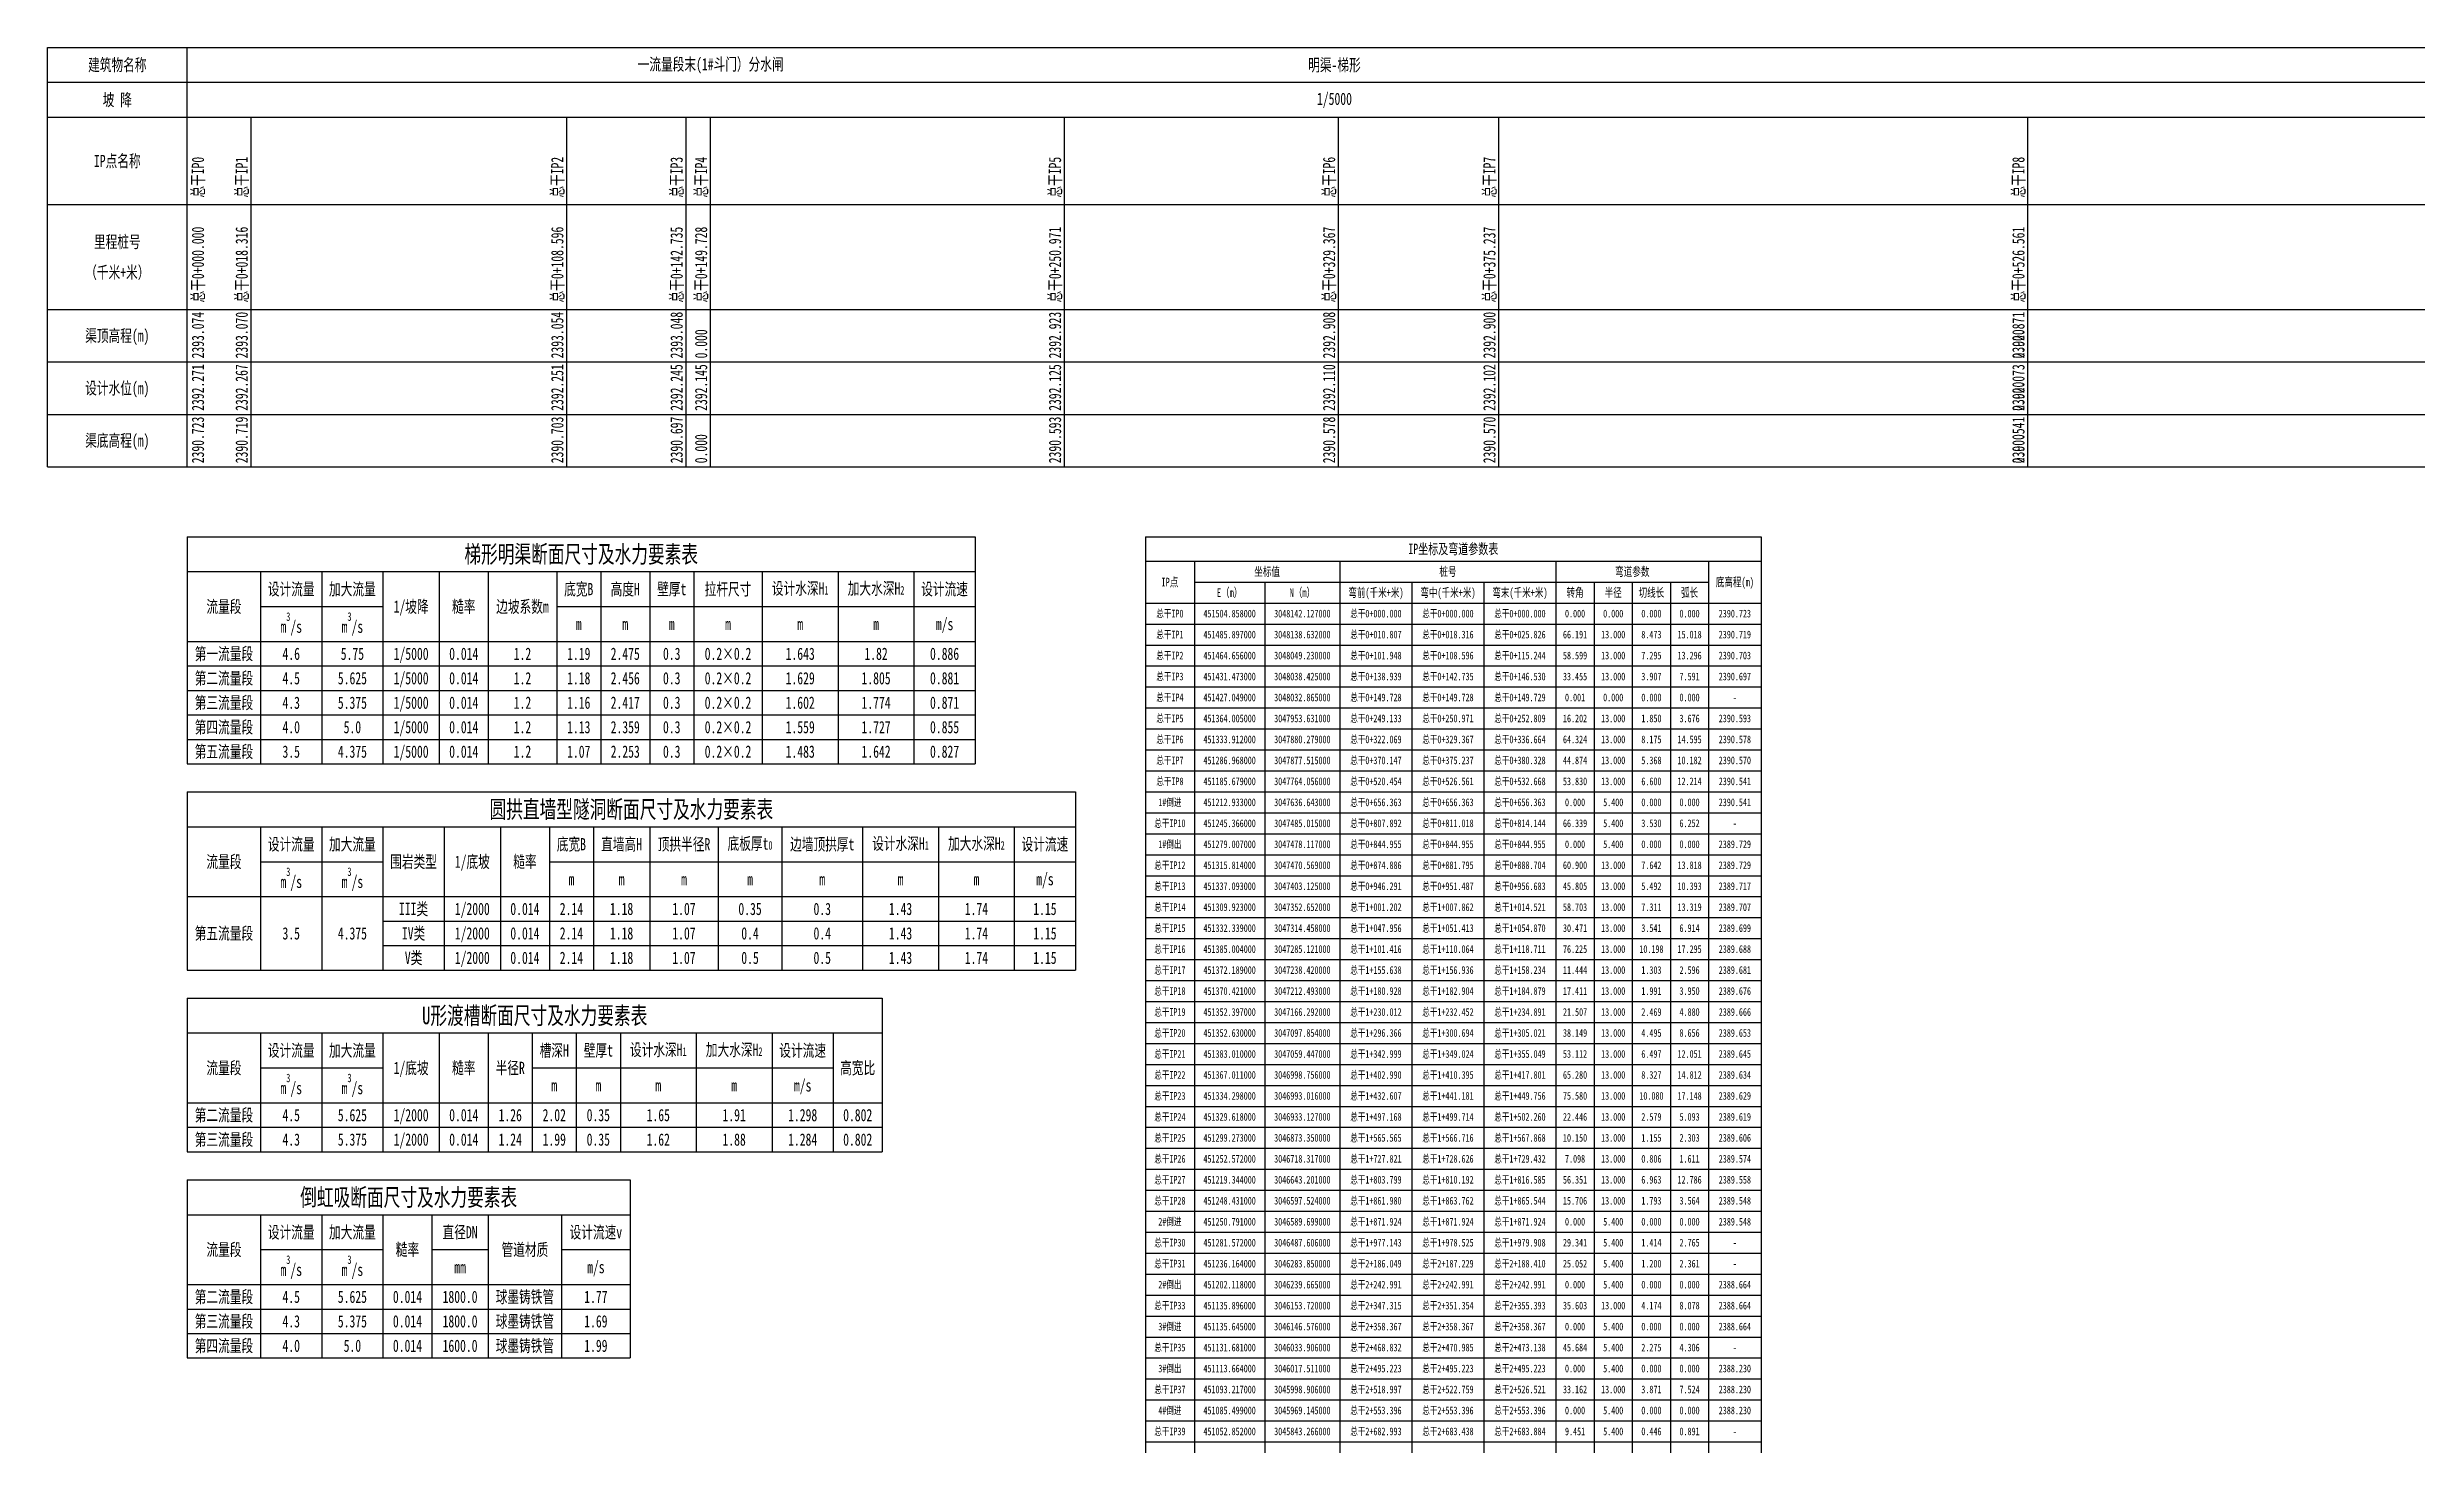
# Model space of a CAD drawing. Header units: metres. Extents: x -40 to 10883, y -681 to 2393.
# Drawn here: x -40 to 638, y -280 to 120 of the extents above; entities that cross this region are included whole.
import ezdxf
from ezdxf.enums import TextEntityAlignment as Align

# ---------------------------------------------------------------- set-up
doc = ezdxf.new("R2010")
doc.units = ezdxf.units.M
for name, color, linetype in [('IP坐标表', 7, 'Continuous'), ('断面汇总表', 7, 'Continuous'), ('纵断面_文字标注', 7, 'Continuous'), ('纵断面_表格线框', 7, 'Continuous')]:
    doc.layers.add(name, color=color, linetype=linetype)
doc.styles.get("Standard").update_dxf_attribs({"font": '', "width": 0.7})
doc.styles.get('Standard').set_extended_font_data('仿宋')

msp = doc.modelspace()

# ---------------------------------------------------------------- linework, layer by layer
at = {"layer": 'IP坐标表'}
for p, q in [((274.1, -20), (450.22, -20)), ((274.1, -20), (274.1, -27)), ((450.22, -20), (450.22, -27)), ((274.1, -27), (450.22, -27)), ((274.1, -27), (274.1, -39)), ((274.1, -27), (274.1, -39)), ((288.1, -27), (288.1, -39)), ((329.74, -27), (329.74, -39)), ((391.54, -27), (391.54, -39)), ((435.22, -27), (435.22, -39)), ((450.22, -27), (450.22, -39)), ((450.22, -27), (450.22, -39)), ((288.1, -33), (308.26, -33)), ((308.26, -33), (329.74, -33)), ((308.26, -33), (308.26, -39)), ((329.74, -33), (350.34, -33)), ((350.34, -33), (370.94, -33)), ((350.34, -33), (350.34, -39)), ((370.94, -33), (391.54, -33)), ((370.94, -33), (370.94, -39)), ((391.54, -33), (402.46, -33)), ((402.46, -33), (413.38, -33)), ((402.46, -33), (402.46, -39)), ((413.38, -33), (424.3, -33)), ((413.38, -33), (413.38, -39)), ((424.3, -33), (435.22, -33)), ((424.3, -33), (424.3, -39)), ((274.1, -39), (450.22, -39)), ((274.1, -39), (450.22, -39)), ((274.1, -39), (274.1, -681)), ((288.1, -39), (288.1, -681)), ((308.26, -39), (308.26, -681)), ((329.74, -39), (329.74, -681)), ((350.34, -39), (350.34, -681)), ((370.94, -39), (370.94, -681)), ((391.54, -39), (391.54, -681)), ((402.46, -39), (402.46, -681)), ((413.38, -39), (413.38, -681)), ((424.3, -39), (424.3, -681)), ((435.22, -39), (435.22, -681)), ((450.22, -39), (450.22, -681)), ((274.1, -45), (450.22, -45)), ((274.1, -51), (450.22, -51)), ((274.1, -57), (450.22, -57)), ((274.1, -63), (450.22, -63)), ((274.1, -69), (450.22, -69)), ((274.1, -75), (450.22, -75)), ((274.1, -81), (450.22, -81)), ((274.1, -87), (450.22, -87)), ((274.1, -93), (450.22, -93)), ((274.1, -99), (450.22, -99)), ((274.1, -105), (450.22, -105)), ((274.1, -111), (450.22, -111)), ((274.1, -117), (450.22, -117)), ((274.1, -123), (450.22, -123)), ((274.1, -129), (450.22, -129)), ((274.1, -135), (450.22, -135)), ((274.1, -141), (450.22, -141)), ((274.1, -147), (450.22, -147)), ((274.1, -153), (450.22, -153)), ((274.1, -159), (450.22, -159)), ((274.1, -165), (450.22, -165)), ((274.1, -171), (450.22, -171)), ((274.1, -177), (450.22, -177)), ((274.1, -183), (450.22, -183)), ((274.1, -189), (450.22, -189)), ((274.1, -195), (450.22, -195)), ((274.1, -201), (450.22, -201)), ((274.1, -207), (450.22, -207)), ((274.1, -213), (450.22, -213)), ((274.1, -219), (450.22, -219)), ((274.1, -225), (450.22, -225)), ((274.1, -231), (450.22, -231)), ((274.1, -237), (450.22, -237)), ((274.1, -243), (450.22, -243)), ((274.1, -249), (450.22, -249)), ((274.1, -255), (450.22, -255)), ((274.1, -261), (450.22, -261)), ((274.1, -267), (450.22, -267)), ((274.1, -273), (450.22, -273)), ((274.1, -279), (450.22, -279))]:
    msp.add_line(p, q, dxfattribs=at)
at = {"layer": '断面汇总表'}
for p, q in [((0, -20), (225.4, -20)), ((0, -20), (0, -30)), ((225.4, -20), (225.4, -30)), ((0, -30), (225.4, -30)), ((0, -30), (0, -50)), ((21, -30), (21, -50)), ((38.5, -30), (38.5, -50)), ((56, -30), (56, -50)), ((72.1, -30), (72.1, -50)), ((86.1, -30), (86.1, -50)), ((105.7, -30), (105.7, -50)), ((118.3, -30), (118.3, -50)), ((132.3, -30), (132.3, -50)), ((144.9, -30), (144.9, -50)), ((164.5, -30), (164.5, -50)), ((186.2, -30), (186.2, -50)), ((207.9, -30), (207.9, -50)), ((225.4, -30), (225.4, -50)), ((21, -40), (38.5, -40)), ((38.5, -40), (56, -40)), ((105.7, -40), (118.3, -40)), ((118.3, -40), (132.3, -40)), ((132.3, -40), (144.9, -40)), ((144.9, -40), (164.5, -40)), ((164.5, -40), (186.2, -40)), ((186.2, -40), (207.9, -40)), ((207.9, -40), (225.4, -40)), ((0, -50), (225.4, -50)), ((0, -50), (225.4, -50)), ((0, -50), (0, -85)), ((21, -50), (21, -85)), ((38.5, -50), (38.5, -85)), ((56, -50), (56, -85)), ((72.1, -50), (72.1, -85)), ((86.1, -50), (86.1, -85)), ((105.7, -50), (105.7, -85)), ((118.3, -50), (118.3, -85)), ((132.3, -50), (132.3, -85)), ((144.9, -50), (144.9, -85)), ((164.5, -50), (164.5, -85)), ((186.2, -50), (186.2, -85)), ((207.9, -50), (207.9, -85)), ((225.4, -50), (225.4, -85)), ((0, -57), (225.4, -57)), ((0, -64), (225.4, -64)), ((0, -71), (225.4, -71)), ((0, -78), (225.4, -78)), ((0, -85), (225.4, -85)), ((0, -93), (254.1, -93)), ((0, -93), (0, -103)), ((254.1, -93), (254.1, -103)), ((0, -103), (254.1, -103)), ((0, -103), (0, -123)), ((21, -103), (21, -123)), ((38.5, -103), (38.5, -123)), ((56, -103), (56, -123)), ((73.5, -103), (73.5, -123)), ((89.6, -103), (89.6, -123)), ((103.6, -103), (103.6, -123)), ((116.2, -103), (116.2, -123)), ((132.3, -103), (132.3, -123)), ((151.9, -103), (151.9, -123)), ((170.1, -103), (170.1, -123)), ((193.2, -103), (193.2, -123)), ((214.9, -103), (214.9, -123)), ((236.6, -103), (236.6, -123)), ((254.1, -103), (254.1, -123)), ((21, -113), (38.5, -113)), ((38.5, -113), (56, -113)), ((103.6, -113), (116.2, -113)), ((116.2, -113), (132.3, -113)), ((132.3, -113), (151.9, -113)), ((151.9, -113), (170.1, -113)), ((170.1, -113), (193.2, -113)), ((193.2, -113), (214.9, -113)), ((214.9, -113), (236.6, -113)), ((236.6, -113), (254.1, -113)), ((0, -123), (254.1, -123)), ((0, -123), (254.1, -123)), ((0, -123), (0, -144)), ((21, -123), (21, -144)), ((38.5, -123), (38.5, -144)), ((56, -123), (56, -144)), ((73.5, -123), (73.5, -144)), ((89.6, -123), (89.6, -144)), ((103.6, -123), (103.6, -144)), ((116.2, -123), (116.2, -144)), ((132.3, -123), (132.3, -144)), ((151.9, -123), (151.9, -144)), ((170.1, -123), (170.1, -144)), ((193.2, -123), (193.2, -144)), ((214.9, -123), (214.9, -144)), ((236.6, -123), (236.6, -144)), ((254.1, -123), (254.1, -144)), ((56, -130), (254.1, -130)), ((56, -137), (254.1, -137)), ((0, -144), (254.1, -144)), ((0, -152), (198.8, -152)), ((0, -152), (0, -162)), ((198.8, -152), (198.8, -162)), ((0, -162), (198.8, -162)), ((0, -162), (0, -182)), ((21, -162), (21, -182)), ((38.5, -162), (38.5, -182)), ((56, -162), (56, -182)), ((72.1, -162), (72.1, -182)), ((86.1, -162), (86.1, -182)), ((98.7, -162), (98.7, -182)), ((111.3, -162), (111.3, -182)), ((123.9, -162), (123.9, -182)), ((145.6, -162), (145.6, -182)), ((167.3, -162), (167.3, -182)), ((184.8, -162), (184.8, -182)), ((198.8, -162), (198.8, -182)), ((21, -172), (38.5, -172)), ((38.5, -172), (56, -172)), ((98.7, -172), (111.3, -172)), ((111.3, -172), (123.9, -172)), ((123.9, -172), (145.6, -172)), ((145.6, -172), (167.3, -172)), ((167.3, -172), (184.8, -172)), ((0, -182), (198.8, -182)), ((0, -182), (198.8, -182)), ((0, -182), (0, -196)), ((21, -182), (21, -196)), ((38.5, -182), (38.5, -196)), ((56, -182), (56, -196)), ((72.1, -182), (72.1, -196)), ((86.1, -182), (86.1, -196)), ((98.7, -182), (98.7, -196)), ((111.3, -182), (111.3, -196)), ((123.9, -182), (123.9, -196)), ((145.6, -182), (145.6, -196)), ((167.3, -182), (167.3, -196)), ((184.8, -182), (184.8, -196)), ((198.8, -182), (198.8, -196)), ((0, -189), (198.8, -189)), ((0, -196), (198.8, -196)), ((0, -204), (126.7, -204)), ((0, -204), (0, -214)), ((126.7, -204), (126.7, -214)), ((0, -214), (126.7, -214)), ((0, -214), (0, -234)), ((21, -214), (21, -234)), ((38.5, -214), (38.5, -234)), ((56, -214), (56, -234)), ((70, -214), (70, -234)), ((86.1, -214), (86.1, -234)), ((107.1, -214), (107.1, -234)), ((126.7, -214), (126.7, -234)), ((21, -224), (38.5, -224)), ((38.5, -224), (56, -224)), ((70, -224), (86.1, -224)), ((107.1, -224), (126.7, -224)), ((0, -234), (126.7, -234)), ((0, -234), (126.7, -234)), ((0, -234), (0, -255)), ((21, -234), (21, -255)), ((38.5, -234), (38.5, -255)), ((56, -234), (56, -255)), ((70, -234), (70, -255)), ((86.1, -234), (86.1, -255)), ((107.1, -234), (107.1, -255)), ((126.7, -234), (126.7, -255)), ((0, -241), (126.7, -241)), ((0, -248), (126.7, -248)), ((0, -255), (126.7, -255))]:
    msp.add_line(p, q, dxfattribs=at)
at = {"layer": '纵断面_表格线框'}
for p, q in [((-40, 120), (0, 120)), ((-40, 0), (-40, 120)), ((0, 0), (0, 120)), ((0, 120), (10862.79, 120)), ((-40, 110), (0, 110)), ((0, 110), (10862.79, 110)), ((-40, 100), (0, 100)), ((0, 100), (10862.79, 100)), ((18.32, 0), (18.32, 100)), ((108.6, 0), (108.6, 100)), ((142.73, 0), (142.73, 100)), ((149.73, 0), (149.73, 100)), ((250.97, 0), (250.97, 100)), ((329.37, 0), (329.37, 100)), ((375.24, 0), (375.24, 100)), ((526.56, 0), (526.56, 100)), ((526.56, 0), (526.56, 100)), ((-40, 75), (0, 75)), ((0, 75), (10862.79, 75)), ((-40, 45), (0, 45)), ((0, 45), (10862.79, 45)), ((-40, 30), (0, 30)), ((0, 30), (10862.79, 30)), ((-40, 15), (0, 15)), ((0, 15), (10862.79, 15)), ((-40, 0), (0, 0)), ((0, 0), (10862.79, 0))]:
    msp.add_line(p, q, dxfattribs=at)

# ---------------------------------------------------------------- texts
at = {"layer": 'IP坐标表', "width": 0.7}
for s, height, p in [('IP坐标及弯道参数表', 3, (362.16, -23.5)), ('IP点', 2.5, (281.1, -33)), ('坐标值', 2.5, (308.92, -30)), ('桩号', 2.5, (360.64, -30)), ('弯道参数', 2.5, (413.38, -30)), ('底高程(m)', 2.5, (442.72, -33)), ('总干IP0', 2.2, (281.1, -42)), ('E（m）', 2.5, (298.18, -36)), ('N（m）', 2.5, (319, -36)), ('弯前(千米+米)', 2.5, (340.04, -36)), ('总干0+000.000', 2.2, (340.04, -42)), ('弯中(千米+米)', 2.5, (360.64, -36)), ('总干0+000.000', 2.2, (360.64, -42)), ('弯末(千米+米)', 2.5, (381.24, -36)), ('总干0+000.000', 2.2, (381.24, -42)), ('转角', 2.5, (397, -36)), ('半径', 2.5, (407.92, -36)), ('切线长', 2.5, (418.84, -36)), ('弧长', 2.5, (429.76, -36)), ('总干IP1', 2.2, (281.1, -48)), ('451504.858000', 2.2, (298.18, -42)), ('451485.897000', 2.2, (298.18, -48)), ('3048142.127000', 2.2, (319, -42)), ('3048138.632000', 2.2, (319, -48)), ('总干0+010.807', 2.2, (340.04, -48)), ('总干0+018.316', 2.2, (360.64, -48)), ('总干0+025.826', 2.2, (381.24, -48)), ('66.191', 2.2, (397, -48)), ('0.000', 2.2, (397, -42)), ('13.000', 2.2, (407.92, -48)), ('0.000', 2.2, (407.92, -42)), ('8.473', 2.2, (418.84, -48)), ('0.000', 2.2, (418.84, -42)), ('15.018', 2.2, (429.76, -48)), ('0.000', 2.2, (429.76, -42)), ('2390.723', 2.2, (442.72, -42)), ('2390.719', 2.2, (442.72, -48)), ('总干IP2', 2.2, (281.1, -54)), ('451464.656000', 2.2, (298.18, -54)), ('3048049.230000', 2.2, (319, -54)), ('总干0+101.948', 2.2, (340.04, -54)), ('总干0+108.596', 2.2, (360.64, -54)), ('总干0+115.244', 2.2, (381.24, -54)), ('58.599', 2.2, (397, -54)), ('13.000', 2.2, (407.92, -54)), ('7.295', 2.2, (418.84, -54)), ('13.296', 2.2, (429.76, -54)), ('2390.703', 2.2, (442.72, -54)), ('总干IP3', 2.2, (281.1, -60)), ('451431.473000', 2.2, (298.18, -60)), ('3048038.425000', 2.2, (319, -60)), ('总干0+138.939', 2.2, (340.04, -60)), ('总干0+142.735', 2.2, (360.64, -60)), ('总干0+146.530', 2.2, (381.24, -60)), ('33.455', 2.2, (397, -60)), ('13.000', 2.2, (407.92, -60)), ('3.907', 2.2, (418.84, -60)), ('7.591', 2.2, (429.76, -60)), ('2390.697', 2.2, (442.72, -60)), ('总干IP4', 2.2, (281.1, -66)), ('451427.049000', 2.2, (298.18, -66)), ('3048032.865000', 2.2, (319, -66)), ('总干0+149.728', 2.2, (340.04, -66)), ('总干0+149.728', 2.2, (360.64, -66)), ('总干0+149.729', 2.2, (381.24, -66)), ('0.001', 2.2, (397, -66)), ('0.000', 2.2, (407.92, -66)), ('0.000', 2.2, (418.84, -66)), ('0.000', 2.2, (429.76, -66)), ('-', 2.2, (442.72, -66)), ('总干IP5', 2.2, (281.1, -72)), ('451364.005000', 2.2, (298.18, -72)), ('3047953.631000', 2.2, (319, -72)), ('总干0+249.133', 2.2, (340.04, -72)), ('总干0+250.971', 2.2, (360.64, -72)), ('总干0+252.809', 2.2, (381.24, -72)), ('16.202', 2.2, (397, -72)), ('13.000', 2.2, (407.92, -72)), ('1.850', 2.2, (418.84, -72)), ('3.676', 2.2, (429.76, -72)), ('2390.593', 2.2, (442.72, -72)), ('总干IP6', 2.2, (281.1, -78)), ('451333.912000', 2.2, (298.18, -78)), ('3047880.279000', 2.2, (319, -78)), ('总干0+322.069', 2.2, (340.04, -78)), ('总干0+329.367', 2.2, (360.64, -78)), ('总干0+336.664', 2.2, (381.24, -78)), ('64.324', 2.2, (397, -78)), ('13.000', 2.2, (407.92, -78)), ('8.175', 2.2, (418.84, -78)), ('14.595', 2.2, (429.76, -78)), ('2390.578', 2.2, (442.72, -78)), ('总干IP7', 2.2, (281.1, -84)), ('451286.968000', 2.2, (298.18, -84)), ('3047877.515000', 2.2, (319, -84)), ('总干0+370.147', 2.2, (340.04, -84)), ('总干0+375.237', 2.2, (360.64, -84)), ('总干0+380.328', 2.2, (381.24, -84)), ('44.874', 2.2, (397, -84)), ('13.000', 2.2, (407.92, -84)), ('5.368', 2.2, (418.84, -84)), ('10.182', 2.2, (429.76, -84)), ('2390.570', 2.2, (442.72, -84)), ('总干IP8', 2.2, (281.1, -90)), ('1#倒进', 2.2, (281.1, -96)), ('451185.679000', 2.2, (298.18, -90)), ('3047764.056000', 2.2, (319, -90)), ('总干0+520.454', 2.2, (340.04, -90)), ('总干0+656.363', 2.2, (340.04, -96)), ('总干0+526.561', 2.2, (360.64, -90)), ('总干0+656.363', 2.2, (360.64, -96)), ('总干0+532.668', 2.2, (381.24, -90)), ('总干0+656.363', 2.2, (381.24, -96)), ('53.830', 2.2, (397, -90)), ('13.000', 2.2, (407.92, -90)), ('6.600', 2.2, (418.84, -90)), ('12.214', 2.2, (429.76, -90)), ('2390.541', 2.2, (442.72, -90)), ('总干IP10', 2.2, (281.1, -102)), ('451212.933000', 2.2, (298.18, -96)), ('451245.366000', 2.2, (298.18, -102)), ('3047636.643000', 2.2, (319, -96)), ('3047485.015000', 2.2, (319, -102)), ('总干0+807.892', 2.2, (340.04, -102)), ('总干0+811.018', 2.2, (360.64, -102)), ('总干0+814.144', 2.2, (381.24, -102)), ('66.339', 2.2, (397, -102)), ('0.000', 2.2, (397, -96)), ('5.400', 2.2, (407.92, -96)), ('5.400', 2.2, (407.92, -102)), ('3.530', 2.2, (418.84, -102)), ('0.000', 2.2, (418.84, -96)), ('0.000', 2.2, (429.76, -96)), ('6.252', 2.2, (429.76, -102)), ('2390.541', 2.2, (442.72, -96)), ('1#倒出', 2.2, (281.1, -108)), ('451279.007000', 2.2, (298.18, -108)), ('3047478.117000', 2.2, (319, -108)), ('总干0+844.955', 2.2, (340.04, -108)), ('总干0+844.955', 2.2, (360.64, -108)), ('总干0+844.955', 2.2, (381.24, -108)), ('0.000', 2.2, (397, -108)), ('5.400', 2.2, (407.92, -108)), ('0.000', 2.2, (418.84, -108)), ('0.000', 2.2, (429.76, -108)), ('2389.729', 2.2, (442.72, -108)), ('-', 2.2, (442.72, -102)), ('总干IP12', 2.2, (281.1, -114)), ('451315.814000', 2.2, (298.18, -114)), ('3047470.569000', 2.2, (319, -114)), ('总干0+874.886', 2.2, (340.04, -114)), ('总干0+881.795', 2.2, (360.64, -114)), ('总干0+888.704', 2.2, (381.24, -114)), ('60.900', 2.2, (397, -114)), ('13.000', 2.2, (407.92, -114)), ('7.642', 2.2, (418.84, -114)), ('13.818', 2.2, (429.76, -114)), ('2389.729', 2.2, (442.72, -114)), ('总干IP13', 2.2, (281.1, -120)), ('451337.093000', 2.2, (298.18, -120)), ('3047403.125000', 2.2, (319, -120)), ('总干0+946.291', 2.2, (340.04, -120)), ('总干0+951.487', 2.2, (360.64, -120)), ('总干0+956.683', 2.2, (381.24, -120)), ('45.805', 2.2, (397, -120)), ('13.000', 2.2, (407.92, -120)), ('5.492', 2.2, (418.84, -120)), ('10.393', 2.2, (429.76, -120)), ('2389.717', 2.2, (442.72, -120)), ('总干IP14', 2.2, (281.1, -126)), ('451309.923000', 2.2, (298.18, -126)), ('3047352.652000', 2.2, (319, -126)), ('总干1+001.202', 2.2, (340.04, -126)), ('总干1+007.862', 2.2, (360.64, -126)), ('总干1+014.521', 2.2, (381.24, -126)), ('58.703', 2.2, (397, -126)), ('13.000', 2.2, (407.92, -126)), ('7.311', 2.2, (418.84, -126)), ('13.319', 2.2, (429.76, -126)), ('2389.707', 2.2, (442.72, -126)), ('总干IP15', 2.2, (281.1, -132)), ('451332.339000', 2.2, (298.18, -132)), ('3047314.458000', 2.2, (319, -132)), ('总干1+047.956', 2.2, (340.04, -132)), ('总干1+051.413', 2.2, (360.64, -132)), ('总干1+054.870', 2.2, (381.24, -132)), ('30.471', 2.2, (397, -132)), ('13.000', 2.2, (407.92, -132)), ('3.541', 2.2, (418.84, -132)), ('6.914', 2.2, (429.76, -132)), ('2389.699', 2.2, (442.72, -132)), ('总干IP16', 2.2, (281.1, -138)), ('451385.004000', 2.2, (298.18, -138)), ('3047285.121000', 2.2, (319, -138)), ('总干1+101.416', 2.2, (340.04, -138)), ('总干1+110.064', 2.2, (360.64, -138)), ('总干1+118.711', 2.2, (381.24, -138)), ('76.225', 2.2, (397, -138)), ('13.000', 2.2, (407.92, -138)), ('10.198', 2.2, (418.84, -138)), ('17.295', 2.2, (429.76, -138)), ('2389.688', 2.2, (442.72, -138)), ('总干IP17', 2.2, (281.1, -144)), ('总干IP18', 2.2, (281.1, -150)), ('451372.189000', 2.2, (298.18, -144)), ('451370.421000', 2.2, (298.18, -150)), ('3047238.420000', 2.2, (319, -144)), ('3047212.493000', 2.2, (319, -150)), ('总干1+155.638', 2.2, (340.04, -144)), ('总干1+180.928', 2.2, (340.04, -150)), ('总干1+156.936', 2.2, (360.64, -144)), ('总干1+182.904', 2.2, (360.64, -150)), ('总干1+158.234', 2.2, (381.24, -144)), ('总干1+184.879', 2.2, (381.24, -150)), ('11.444', 2.2, (397, -144)), ('17.411', 2.2, (397, -150)), ('13.000', 2.2, (407.92, -144)), ('13.000', 2.2, (407.92, -150)), ('1.303', 2.2, (418.84, -144)), ('1.991', 2.2, (418.84, -150)), ('3.950', 2.2, (429.76, -150)), ('2.596', 2.2, (429.76, -144)), ('2389.681', 2.2, (442.72, -144)), ('2389.676', 2.2, (442.72, -150)), ('总干IP19', 2.2, (281.1, -156)), ('451352.397000', 2.2, (298.18, -156)), ('3047166.292000', 2.2, (319, -156)), ('总干1+230.012', 2.2, (340.04, -156)), ('总干1+232.452', 2.2, (360.64, -156)), ('总干1+234.891', 2.2, (381.24, -156)), ('21.507', 2.2, (397, -156)), ('13.000', 2.2, (407.92, -156)), ('2.469', 2.2, (418.84, -156)), ('4.880', 2.2, (429.76, -156)), ('2389.666', 2.2, (442.72, -156)), ('总干IP20', 2.2, (281.1, -162)), ('451352.630000', 2.2, (298.18, -162)), ('3047097.854000', 2.2, (319, -162)), ('总干1+296.366', 2.2, (340.04, -162)), ('总干1+300.694', 2.2, (360.64, -162)), ('总干1+305.021', 2.2, (381.24, -162)), ('38.149', 2.2, (397, -162)), ('13.000', 2.2, (407.92, -162)), ('4.495', 2.2, (418.84, -162)), ('8.656', 2.2, (429.76, -162)), ('2389.653', 2.2, (442.72, -162)), ('总干IP21', 2.2, (281.1, -168)), ('451383.010000', 2.2, (298.18, -168)), ('3047059.447000', 2.2, (319, -168)), ('总干1+342.999', 2.2, (340.04, -168)), ('总干1+349.024', 2.2, (360.64, -168)), ('总干1+355.049', 2.2, (381.24, -168)), ('53.112', 2.2, (397, -168)), ('13.000', 2.2, (407.92, -168)), ('6.497', 2.2, (418.84, -168)), ('12.051', 2.2, (429.76, -168)), ('2389.645', 2.2, (442.72, -168)), ('总干IP22', 2.2, (281.1, -174)), ('451367.011000', 2.2, (298.18, -174)), ('3046998.756000', 2.2, (319, -174)), ('总干1+402.990', 2.2, (340.04, -174)), ('总干1+410.395', 2.2, (360.64, -174)), ('总干1+417.801', 2.2, (381.24, -174)), ('65.280', 2.2, (397, -174)), ('13.000', 2.2, (407.92, -174)), ('8.327', 2.2, (418.84, -174)), ('14.812', 2.2, (429.76, -174)), ('2389.634', 2.2, (442.72, -174)), ('总干IP23', 2.2, (281.1, -180)), ('451334.298000', 2.2, (298.18, -180)), ('3046993.016000', 2.2, (319, -180)), ('总干1+432.607', 2.2, (340.04, -180)), ('总干1+441.181', 2.2, (360.64, -180)), ('总干1+449.756', 2.2, (381.24, -180)), ('75.580', 2.2, (397, -180)), ('13.000', 2.2, (407.92, -180)), ('10.080', 2.2, (418.84, -180)), ('17.148', 2.2, (429.76, -180)), ('2389.629', 2.2, (442.72, -180)), ('总干IP24', 2.2, (281.1, -186)), ('451329.618000', 2.2, (298.18, -186)), ('3046933.127000', 2.2, (319, -186)), ('总干1+497.168', 2.2, (340.04, -186)), ('总干1+499.714', 2.2, (360.64, -186)), ('总干1+502.260', 2.2, (381.24, -186)), ('22.446', 2.2, (397, -186)), ('13.000', 2.2, (407.92, -186)), ('2.579', 2.2, (418.84, -186)), ('5.093', 2.2, (429.76, -186)), ('2389.619', 2.2, (442.72, -186)), ('总干IP25', 2.2, (281.1, -192)), ('451299.273000', 2.2, (298.18, -192)), ('3046873.350000', 2.2, (319, -192)), ('总干1+565.565', 2.2, (340.04, -192)), ('总干1+566.716', 2.2, (360.64, -192)), ('总干1+567.868', 2.2, (381.24, -192)), ('10.150', 2.2, (397, -192)), ('13.000', 2.2, (407.92, -192)), ('1.155', 2.2, (418.84, -192)), ('2.303', 2.2, (429.76, -192)), ('2389.606', 2.2, (442.72, -192)), ('总干IP26', 2.2, (281.1, -198)), ('总干IP27', 2.2, (281.1, -204)), ('451252.572000', 2.2, (298.18, -198)), ('451219.344000', 2.2, (298.18, -204)), ('3046718.317000', 2.2, (319, -198)), ('3046643.201000', 2.2, (319, -204)), ('总干1+727.821', 2.2, (340.04, -198)), ('总干1+803.799', 2.2, (340.04, -204)), ('总干1+728.626', 2.2, (360.64, -198)), ('总干1+810.192', 2.2, (360.64, -204)), ('总干1+729.432', 2.2, (381.24, -198)), ('总干1+816.585', 2.2, (381.24, -204)), ('56.351', 2.2, (397, -204)), ('7.098', 2.2, (397, -198)), ('13.000', 2.2, (407.92, -198)), ('13.000', 2.2, (407.92, -204)), ('0.806', 2.2, (418.84, -198)), ('6.963', 2.2, (418.84, -204)), ('12.786', 2.2, (429.76, -204)), ('1.611', 2.2, (429.76, -198)), ('2389.574', 2.2, (442.72, -198)), ('2389.558', 2.2, (442.72, -204)), ('总干IP28', 2.2, (281.1, -210)), ('451248.431000', 2.2, (298.18, -210)), ('3046597.524000', 2.2, (319, -210)), ('总干1+861.980', 2.2, (340.04, -210)), ('总干1+863.762', 2.2, (360.64, -210)), ('总干1+865.544', 2.2, (381.24, -210)), ('15.706', 2.2, (397, -210)), ('13.000', 2.2, (407.92, -210)), ('1.793', 2.2, (418.84, -210)), ('3.564', 2.2, (429.76, -210)), ('2389.548', 2.2, (442.72, -210)), ('2#倒进', 2.2, (281.1, -216)), ('451250.791000', 2.2, (298.18, -216)), ('3046589.699000', 2.2, (319, -216)), ('总干1+871.924', 2.2, (340.04, -216)), ('总干1+871.924', 2.2, (360.64, -216)), ('总干1+871.924', 2.2, (381.24, -216)), ('0.000', 2.2, (397, -216)), ('5.400', 2.2, (407.92, -216)), ('0.000', 2.2, (418.84, -216)), ('0.000', 2.2, (429.76, -216)), ('2389.548', 2.2, (442.72, -216)), ('总干IP30', 2.2, (281.1, -222)), ('451281.572000', 2.2, (298.18, -222)), ('3046487.606000', 2.2, (319, -222)), ('总干1+977.143', 2.2, (340.04, -222)), ('总干1+978.525', 2.2, (360.64, -222)), ('总干1+979.908', 2.2, (381.24, -222)), ('29.341', 2.2, (397, -222)), ('5.400', 2.2, (407.92, -222)), ('1.414', 2.2, (418.84, -222)), ('2.765', 2.2, (429.76, -222)), ('-', 2.2, (442.72, -222)), ('总干IP31', 2.2, (281.1, -228)), ('451236.164000', 2.2, (298.18, -228)), ('3046283.850000', 2.2, (319, -228)), ('总干2+186.049', 2.2, (340.04, -228)), ('总干2+187.229', 2.2, (360.64, -228)), ('总干2+188.410', 2.2, (381.24, -228)), ('25.052', 2.2, (397, -228)), ('5.400', 2.2, (407.92, -228)), ('1.200', 2.2, (418.84, -228)), ('2.361', 2.2, (429.76, -228)), ('-', 2.2, (442.72, -228)), ('2#倒出', 2.2, (281.1, -234)), ('451202.118000', 2.2, (298.18, -234)), ('3046239.665000', 2.2, (319, -234)), ('总干2+242.991', 2.2, (340.04, -234)), ('总干2+242.991', 2.2, (360.64, -234)), ('总干2+242.991', 2.2, (381.24, -234)), ('0.000', 2.2, (397, -234)), ('5.400', 2.2, (407.92, -234)), ('0.000', 2.2, (418.84, -234)), ('0.000', 2.2, (429.76, -234)), ('2388.664', 2.2, (442.72, -234)), ('总干IP33', 2.2, (281.1, -240)), ('451135.896000', 2.2, (298.18, -240)), ('3046153.720000', 2.2, (319, -240)), ('总干2+347.315', 2.2, (340.04, -240)), ('总干2+351.354', 2.2, (360.64, -240)), ('总干2+355.393', 2.2, (381.24, -240)), ('35.603', 2.2, (397, -240)), ('13.000', 2.2, (407.92, -240)), ('4.174', 2.2, (418.84, -240)), ('8.078', 2.2, (429.76, -240)), ('2388.664', 2.2, (442.72, -240)), ('总干IP35', 2.2, (281.1, -252)), ('3#倒进', 2.2, (281.1, -246)), ('451135.645000', 2.2, (298.18, -246)), ('3046146.576000', 2.2, (319, -246)), ('总干2+358.367', 2.2, (340.04, -246)), ('总干2+468.832', 2.2, (340.04, -252)), ('总干2+358.367', 2.2, (360.64, -246)), ('总干2+470.985', 2.2, (360.64, -252)), ('总干2+358.367', 2.2, (381.24, -246)), ('总干2+473.138', 2.2, (381.24, -252)), ('0.000', 2.2, (397, -246)), ('5.400', 2.2, (407.92, -246)), ('0.000', 2.2, (418.84, -246)), ('0.000', 2.2, (429.76, -246)), ('2388.664', 2.2, (442.72, -246)), ('3#倒出', 2.2, (281.1, -258)), ('451131.681000', 2.2, (298.18, -252)), ('451113.664000', 2.2, (298.18, -258)), ('3046033.906000', 2.2, (319, -252)), ('3046017.511000', 2.2, (319, -258)), ('总干2+495.223', 2.2, (340.04, -258)), ('总干2+495.223', 2.2, (360.64, -258)), ('总干2+495.223', 2.2, (381.24, -258)), ('45.684', 2.2, (397, -252)), ('0.000', 2.2, (397, -258)), ('5.400', 2.2, (407.92, -252)), ('5.400', 2.2, (407.92, -258)), ('2.275', 2.2, (418.84, -252)), ('0.000', 2.2, (418.84, -258)), ('4.306', 2.2, (429.76, -252)), ('0.000', 2.2, (429.76, -258)), ('2388.230', 2.2, (442.72, -258)), ('-', 2.2, (442.72, -252)), ('总干IP37', 2.2, (281.1, -264)), ('451093.217000', 2.2, (298.18, -264)), ('3045998.906000', 2.2, (319, -264)), ('总干2+518.997', 2.2, (340.04, -264)), ('总干2+522.759', 2.2, (360.64, -264)), ('总干2+526.521', 2.2, (381.24, -264)), ('33.162', 2.2, (397, -264)), ('13.000', 2.2, (407.92, -264)), ('3.871', 2.2, (418.84, -264)), ('7.524', 2.2, (429.76, -264)), ('2388.230', 2.2, (442.72, -264)), ('4#倒进', 2.2, (281.1, -270)), ('451085.499000', 2.2, (298.18, -270)), ('3045969.145000', 2.2, (319, -270)), ('总干2+553.396', 2.2, (340.04, -270)), ('总干2+553.396', 2.2, (360.64, -270)), ('总干2+553.396', 2.2, (381.24, -270)), ('0.000', 2.2, (397, -270)), ('5.400', 2.2, (407.92, -270)), ('0.000', 2.2, (418.84, -270)), ('0.000', 2.2, (429.76, -270)), ('2388.230', 2.2, (442.72, -270)), ('总干IP39', 2.2, (281.1, -276)), ('451052.852000', 2.2, (298.18, -276)), ('3045843.266000', 2.2, (319, -276)), ('总干2+682.993', 2.2, (340.04, -276)), ('总干2+683.438', 2.2, (360.64, -276)), ('总干2+683.884', 2.2, (381.24, -276)), ('9.451', 2.2, (397, -276)), ('5.400', 2.2, (407.92, -276)), ('0.446', 2.2, (418.84, -276)), ('0.891', 2.2, (429.76, -276)), ('-', 2.2, (442.72, -276))]:
    msp.add_text(s, height=height, dxfattribs=at).set_placement(p, align=Align.MIDDLE_CENTER)
at = {"layer": '断面汇总表', "width": 0.7}
for s, height, p in [('梯形明渠断面尺寸及水力要素表', 5, (112.7, -25)), ('设计流量', 3.5, (29.75, -35)), ('加大流量', 3.5, (47.25, -35)), ('底宽B', 3.5, (112, -35)), ('高度H', 3.5, (125.3, -35)), ('壁厚t', 3.5, (138.6, -35)), ('拉杆尺寸', 3.5, (154.7, -35)), ('设计流速', 3.5, (216.65, -35)), ('流量段', 3.5, (10.5, -40)), ('1/坡降', 3.5, (64.05, -40)), ('糙率', 3.5, (79.1, -40)), ('边坡系数m', 3.5, (95.9, -40)), ('m', 3.5, (112, -45)), ('m', 3.5, (125.3, -45)), ('m', 3.5, (138.6, -45)), ('m', 3.5, (154.7, -45)), ('m', 3.5, (175.35, -45)), ('m', 3.5, (197.05, -45)), ('m/s', 3.5, (216.65, -45)), ('第一流量段', 3.5, (10.5, -53.5)), ('4.6', 3.5, (29.75, -53.5)), ('5.75', 3.5, (47.25, -53.5)), ('1/5000', 3.5, (64.05, -53.5)), ('0.014', 3.5, (79.1, -53.5)), ('1.2', 3.5, (95.9, -53.5)), ('1.19', 3.5, (112, -53.5)), ('2.475', 3.5, (125.3, -53.5)), ('0.3', 3.5, (138.6, -53.5)), ('0.2×0.2', 3.5, (154.7, -53.5)), ('1.643', 3.5, (175.35, -53.5)), ('1.82', 3.5, (197.05, -53.5)), ('0.886', 3.5, (216.65, -53.5)), ('第二流量段', 3.5, (10.5, -60.5)), ('4.5', 3.5, (29.75, -60.5)), ('5.625', 3.5, (47.25, -60.5)), ('1/5000', 3.5, (64.05, -60.5)), ('0.014', 3.5, (79.1, -60.5)), ('1.2', 3.5, (95.9, -60.5)), ('1.18', 3.5, (112, -60.5)), ('2.456', 3.5, (125.3, -60.5)), ('0.3', 3.5, (138.6, -60.5)), ('0.2×0.2', 3.5, (154.7, -60.5)), ('1.629', 3.5, (175.35, -60.5)), ('1.805', 3.5, (197.05, -60.5)), ('0.881', 3.5, (216.65, -60.5)), ('第三流量段', 3.5, (10.5, -67.5)), ('4.3', 3.5, (29.75, -67.5)), ('5.375', 3.5, (47.25, -67.5)), ('1/5000', 3.5, (64.05, -67.5)), ('0.014', 3.5, (79.1, -67.5)), ('1.2', 3.5, (95.9, -67.5)), ('1.16', 3.5, (112, -67.5)), ('2.417', 3.5, (125.3, -67.5)), ('0.3', 3.5, (138.6, -67.5)), ('0.2×0.2', 3.5, (154.7, -67.5)), ('1.602', 3.5, (175.35, -67.5)), ('1.774', 3.5, (197.05, -67.5)), ('0.871', 3.5, (216.65, -67.5)), ('第四流量段', 3.5, (10.5, -74.5)), ('4.0', 3.5, (29.75, -74.5)), ('5.0', 3.5, (47.25, -74.5)), ('1/5000', 3.5, (64.05, -74.5)), ('0.014', 3.5, (79.1, -74.5)), ('1.2', 3.5, (95.9, -74.5)), ('1.13', 3.5, (112, -74.5)), ('2.359', 3.5, (125.3, -74.5)), ('0.3', 3.5, (138.6, -74.5)), ('0.2×0.2', 3.5, (154.7, -74.5)), ('1.559', 3.5, (175.35, -74.5)), ('1.727', 3.5, (197.05, -74.5)), ('0.855', 3.5, (216.65, -74.5)), ('第五流量段', 3.5, (10.5, -81.5)), ('3.5', 3.5, (29.75, -81.5)), ('4.375', 3.5, (47.25, -81.5)), ('1/5000', 3.5, (64.05, -81.5)), ('0.014', 3.5, (79.1, -81.5)), ('1.2', 3.5, (95.9, -81.5)), ('1.07', 3.5, (112, -81.5)), ('2.253', 3.5, (125.3, -81.5)), ('0.3', 3.5, (138.6, -81.5)), ('0.2×0.2', 3.5, (154.7, -81.5)), ('1.483', 3.5, (175.35, -81.5)), ('1.642', 3.5, (197.05, -81.5)), ('0.827', 3.5, (216.65, -81.5)), ('圆拱直墙型隧洞断面尺寸及水力要素表', 5, (127.05, -98)), ('设计流量', 3.5, (29.75, -108)), ('加大流量', 3.5, (47.25, -108)), ('底宽B', 3.5, (109.9, -108)), ('直墙高H', 3.5, (124.25, -108)), ('顶拱半径R', 3.5, (142.1, -108)), ('边墙顶拱厚t', 3.5, (181.65, -108)), ('设计流速', 3.5, (245.35, -108)), ('流量段', 3.5, (10.5, -113)), ('围岩类型', 3.5, (64.75, -113)), ('1/底坡', 3.5, (81.55, -113)), ('糙率', 3.5, (96.6, -113)), ('m', 3.5, (109.9, -118)), ('m', 3.5, (124.25, -118)), ('m', 3.5, (142.1, -118)), ('m', 3.5, (161, -118)), ('m', 3.5, (181.65, -118)), ('m', 3.5, (204.05, -118)), ('m', 3.5, (225.75, -118)), ('m/s', 3.5, (245.35, -118)), ('III类', 3.5, (64.75, -126.5)), ('1/2000', 3.5, (81.55, -126.5)), ('0.014', 3.5, (96.6, -126.5)), ('2.14', 3.5, (109.9, -126.5)), ('1.18', 3.5, (124.25, -126.5)), ('1.07', 3.5, (142.1, -126.5)), ('0.35', 3.5, (161, -126.5)), ('0.3', 3.5, (181.65, -126.5)), ('1.43', 3.5, (204.05, -126.5)), ('1.74', 3.5, (225.75, -126.5)), ('1.15', 3.5, (245.35, -126.5)), ('第五流量段', 3.5, (10.5, -133.5)), ('3.5', 3.5, (29.75, -133.5)), ('4.375', 3.5, (47.25, -133.5)), ('IV类', 3.5, (64.75, -133.5)), ('1/2000', 3.5, (81.55, -133.5)), ('0.014', 3.5, (96.6, -133.5)), ('2.14', 3.5, (109.9, -133.5)), ('1.18', 3.5, (124.25, -133.5)), ('1.07', 3.5, (142.1, -133.5)), ('0.4', 3.5, (161, -133.5)), ('0.4', 3.5, (181.65, -133.5)), ('1.43', 3.5, (204.05, -133.5)), ('1.74', 3.5, (225.75, -133.5)), ('1.15', 3.5, (245.35, -133.5)), ('V类', 3.5, (64.75, -140.5)), ('1/2000', 3.5, (81.55, -140.5)), ('0.014', 3.5, (96.6, -140.5)), ('2.14', 3.5, (109.9, -140.5)), ('1.18', 3.5, (124.25, -140.5)), ('1.07', 3.5, (142.1, -140.5)), ('0.5', 3.5, (161, -140.5)), ('0.5', 3.5, (181.65, -140.5)), ('1.43', 3.5, (204.05, -140.5)), ('1.74', 3.5, (225.75, -140.5)), ('1.15', 3.5, (245.35, -140.5)), ('U形渡槽断面尺寸及水力要素表', 5, (99.4, -157)), ('设计流量', 3.5, (29.75, -167)), ('加大流量', 3.5, (47.25, -167)), ('槽深H', 3.5, (105, -167)), ('壁厚t', 3.5, (117.6, -167)), ('设计流速', 3.5, (176.05, -167)), ('流量段', 3.5, (10.5, -172)), ('1/底坡', 3.5, (64.05, -172)), ('糙率', 3.5, (79.1, -172)), ('半径R', 3.5, (92.4, -172)), ('m', 3.5, (105, -177)), ('m', 3.5, (117.6, -177)), ('m', 3.5, (134.75, -177)), ('m', 3.5, (156.45, -177)), ('m/s', 3.5, (176.05, -177)), ('高宽比', 3.5, (191.8, -172)), ('第二流量段', 3.5, (10.5, -185.5)), ('4.5', 3.5, (29.75, -185.5)), ('5.625', 3.5, (47.25, -185.5)), ('1/2000', 3.5, (64.05, -185.5)), ('0.014', 3.5, (79.1, -185.5)), ('1.26', 3.5, (92.4, -185.5)), ('2.02', 3.5, (105, -185.5)), ('0.35', 3.5, (117.6, -185.5)), ('1.65', 3.5, (134.75, -185.5)), ('1.91', 3.5, (156.45, -185.5)), ('1.298', 3.5, (176.05, -185.5)), ('0.802', 3.5, (191.8, -185.5)), ('第三流量段', 3.5, (10.5, -192.5)), ('4.3', 3.5, (29.75, -192.5)), ('5.375', 3.5, (47.25, -192.5)), ('1/2000', 3.5, (64.05, -192.5)), ('0.014', 3.5, (79.1, -192.5)), ('1.24', 3.5, (92.4, -192.5)), ('1.99', 3.5, (105, -192.5)), ('0.35', 3.5, (117.6, -192.5)), ('1.62', 3.5, (134.75, -192.5)), ('1.88', 3.5, (156.45, -192.5)), ('1.284', 3.5, (176.05, -192.5)), ('0.802', 3.5, (191.8, -192.5)), ('倒虹吸断面尺寸及水力要素表', 5, (63.35, -209)), ('设计流量', 3.5, (29.75, -219)), ('加大流量', 3.5, (47.25, -219)), ('直径DN', 3.5, (78.05, -219)), ('设计流速v', 3.5, (116.9, -219)), ('流量段', 3.5, (10.5, -224)), ('糙率', 3.5, (63, -224)), ('管道材质', 3.5, (96.6, -224)), ('mm', 3.5, (78.05, -229)), ('m/s', 3.5, (116.9, -229)), ('第二流量段', 3.5, (10.5, -237.5)), ('4.5', 3.5, (29.75, -237.5)), ('5.625', 3.5, (47.25, -237.5)), ('0.014', 3.5, (63, -237.5)), ('1800.0', 3.5, (78.05, -237.5)), ('球墨铸铁管', 3.5, (96.6, -237.5)), ('1.77', 3.5, (116.9, -237.5)), ('第三流量段', 3.5, (10.5, -244.5)), ('4.3', 3.5, (29.75, -244.5)), ('5.375', 3.5, (47.25, -244.5)), ('0.014', 3.5, (63, -244.5)), ('1800.0', 3.5, (78.05, -244.5)), ('球墨铸铁管', 3.5, (96.6, -244.5)), ('1.69', 3.5, (116.9, -244.5)), ('第四流量段', 3.5, (10.5, -251.5)), ('4.0', 3.5, (29.75, -251.5)), ('5.0', 3.5, (47.25, -251.5)), ('0.014', 3.5, (63, -251.5)), ('1600.0', 3.5, (78.05, -251.5)), ('球墨铸铁管', 3.5, (96.6, -251.5)), ('1.99', 3.5, (116.9, -251.5))]:
    msp.add_text(s, height=height, dxfattribs=at).set_placement(p, align=Align.MIDDLE_CENTER)
at = {"layer": '断面汇总表', "char_height": 3.5, "attachment_point": 5}
for s, insert in [('设计水深H{\\H0.7x;\\S^ 1;}', (175.35, -35)), ('加大水深H{\\H0.7x;\\S^ 2;}', (197.05, -35)), ('m{\\H0.7x;\\S3^ ;}/s', (29.75, -45)), ('m{\\H0.7x;\\S3^ ;}/s', (47.25, -45)), ('底板厚t{\\H0.7x;\\S^ 0;}', (161, -108)), ('设计水深H{\\H0.7x;\\S^ 1;}', (204.05, -108)), ('加大水深H{\\H0.7x;\\S^ 2;}', (225.75, -108)), ('m{\\H0.7x;\\S3^ ;}/s', (29.75, -118)), ('m{\\H0.7x;\\S3^ ;}/s', (47.25, -118)), ('设计水深H{\\H0.7x;\\S^ 1;}', (134.75, -167)), ('加大水深H{\\H0.7x;\\S^ 2;}', (156.45, -167)), ('m{\\H0.7x;\\S3^ ;}/s', (29.75, -177)), ('m{\\H0.7x;\\S3^ ;}/s', (47.25, -177)), ('m{\\H0.7x;\\S3^ ;}/s', (29.75, -229)), ('m{\\H0.7x;\\S3^ ;}/s', (47.25, -229))]:
    msp.add_mtext(s, dxfattribs=dict(at, insert=insert))
at = {"layer": '纵断面_文字标注', "width": 0.7}
for s, p in [('建筑物名称', (-20, 115)), ('坡 降', (-20, 105)), ('IP点名称', (-20, 87.5)), ('里程桩号', (-20, 64.38)), ('（千米+米）', (-20, 55.62)), ('渠顶高程(m)', (-20, 37.5)), ('设计水位(m)', (-20, 22.5)), ('渠底高程(m)', (-20, 7.5))]:
    msp.add_text(s, height=3.5, dxfattribs=at).set_placement(p, align=Align.MIDDLE_CENTER)
for s, p in [('一流量段末(1#斗门）分水闸', (149.73, 115)), ('明渠-梯形', (328.18, 115)), ('1/5000', (328.18, 105))]:
    msp.add_text(s, height=3.5, dxfattribs=at).set_placement(p, align=Align.MIDDLE)
for s, p in [('总干IP0', (4.8, 77)), ('总干IP1', (17.32, 77)), ('总干IP2', (107.6, 77)), ('总干IP3', (141.73, 77)), ('总干IP4', (148.73, 77)), ('总干IP5', (249.97, 77)), ('总干IP6', (328.37, 77)), ('总干IP7', (374.24, 77)), ('总干IP8', (525.56, 77)), ('总干0+000.000', (4.8, 47)), ('总干0+018.316', (17.32, 47)), ('总干0+108.596', (107.6, 47)), ('总干0+142.735', (141.73, 47)), ('总干0+149.728', (148.73, 47)), ('总干0+250.971', (249.97, 47)), ('总干0+329.367', (328.37, 47)), ('总干0+375.237', (374.24, 47)), ('总干0+526.561', (525.56, 47)), ('总干0+526.561', (525.56, 47)), ('2393.074', (4.8, 31)), ('2393.070', (17.32, 31)), ('2393.054', (107.6, 31)), ('2393.048', (141.73, 31)), ('2392.923', (249.97, 31)), ('2392.908', (328.37, 31)), ('2392.900', (374.24, 31)), ('2392.871', (525.56, 31)), ('0.000', (148.73, 31)), ('0.000', (525.56, 31)), ('2392.271', (4.8, 16)), ('2392.267', (17.32, 16)), ('2392.251', (107.6, 16)), ('2392.245', (141.73, 16)), ('2392.145', (148.73, 16)), ('2392.125', (249.97, 16)), ('2392.110', (328.37, 16)), ('2392.102', (374.24, 16)), ('2392.073', (525.56, 16)), ('0.000', (525.56, 16)), ('2390.723', (4.8, 1)), ('2390.719', (17.32, 1)), ('2390.703', (107.6, 1)), ('2390.697', (141.73, 1)), ('2390.593', (249.97, 1)), ('2390.578', (328.37, 1)), ('2390.570', (374.24, 1)), ('2390.541', (525.56, 1)), ('0.000', (148.73, 1)), ('0.000', (525.56, 1))]:
    msp.add_text(s, height=3.5, rotation=90, dxfattribs=at).set_placement(p)

doc.saveas('drawing.dxf')
